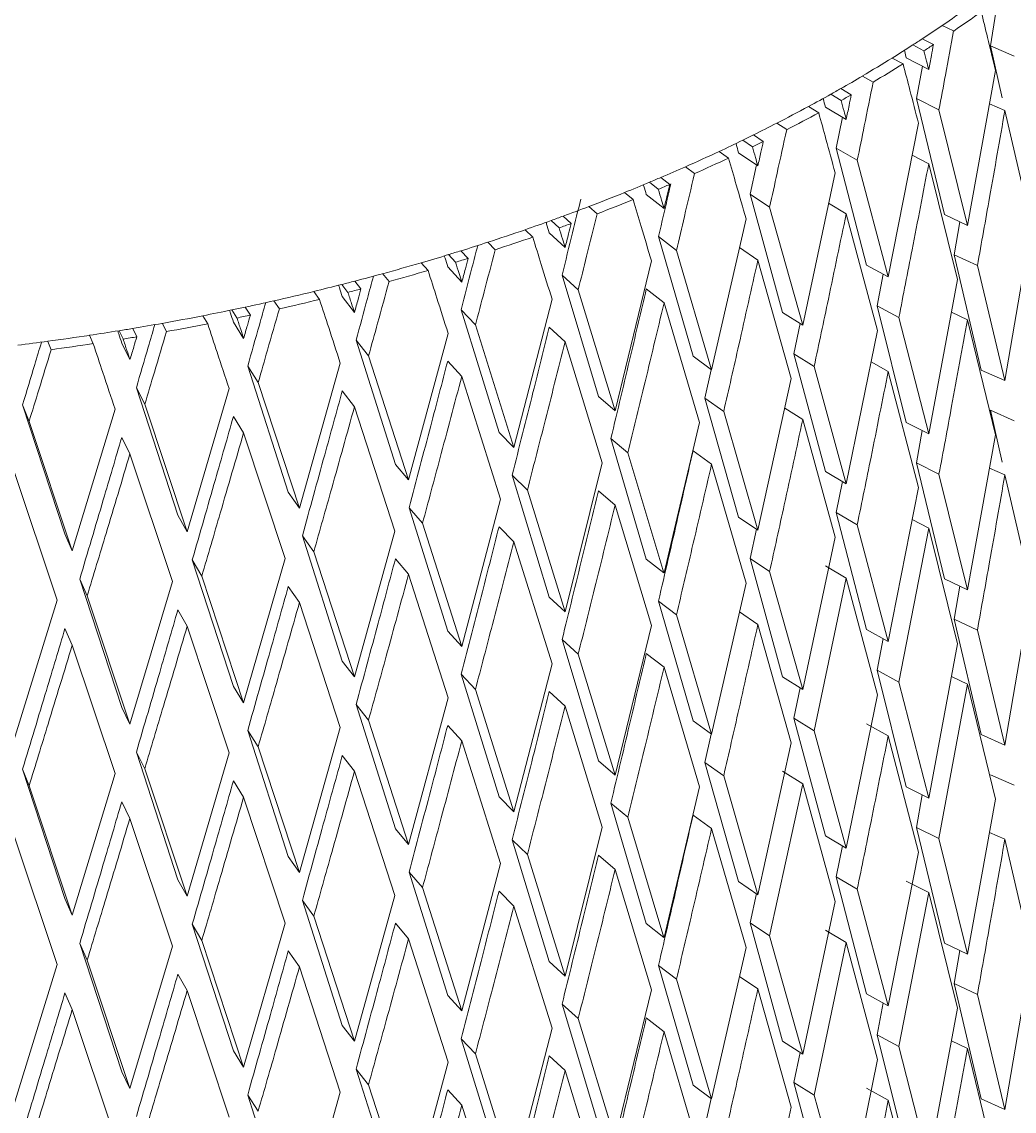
# Model space of a CAD drawing. Header units: centimetres. Extents: x -13594 to 4017, y -3206 to 1780.
# Drawn here: x 760.57 to 771.91, y -1991.67 to -1979.21 of the extents above; entities that cross this region are included whole.
import ezdxf

# ---------------------------------------------------------------- set-up
doc = ezdxf.new("R2010")
doc.units = ezdxf.units.CM

msp = doc.modelspace()

# ---------------------------------------------------------------- linework, layer by layer
at = {"color": 7, "linetype": 'Continuous', "lineweight": 0}
for p, q in [((771.641, -1979.486), (771.705, -1979.102)), ((771.091, -1979.253), (771.221, -1979.316)), ((770.754, -1979.476), (770.882, -1979.541)), ((770.99, -1979.471), (770.862, -1979.406)), ((771.641, -1979.486), (771.774, -1980.08)), ((771.914, -1979.605), (771.641, -1979.486)), ((770.643, -1979.692), (770.518, -1979.625)), ((770.659, -1979.536), (770.68, -1979.624)), ((770.68, -1979.624), (770.936, -1979.755)), ((770.795, -1980.088), (770.864, -1979.718)), ((770.179, -1979.831), (770.301, -1979.9)), ((771.381, -1981.538), (771.698, -1979.767)), ((770.051, -1980.045), (769.931, -1979.974)), ((769.816, -1980.04), (769.935, -1980.11)), ((770.795, -1980.088), (771.117, -1981.413)), ((771.053, -1980.217), (770.795, -1980.088)), ((769.678, -1980.251), (769.562, -1980.179)), ((769.754, -1980.185), (769.993, -1980.326)), ((771.053, -1980.217), (771.381, -1981.538)), ((771.63, -1980.147), (771.807, -1980.225)), ((772.11, -1981.535), (771.807, -1980.225)), ((769.198, -1980.37), (769.312, -1980.444)), ((769.878, -1980.654), (769.949, -1980.3)), ((770.473, -1982.128), (770.818, -1980.37)), ((769.045, -1980.578), (768.934, -1980.503)), ((768.81, -1980.564), (768.92, -1980.639)), ((768.647, -1980.769), (768.54, -1980.693)), ((768.762, -1980.707), (768.983, -1980.858)), ((769.878, -1980.654), (770.226, -1981.992)), ((770.119, -1980.794), (769.878, -1980.654)), ((770.746, -1980.736), (770.936, -1980.833)), ((768.154, -1980.868), (768.258, -1980.947)), ((768.894, -1981.181), (768.966, -1980.846)), ((770.119, -1980.794), (770.473, -1982.128)), ((771.267, -1982.156), (770.936, -1980.833)), ((767.975, -1981.07), (767.874, -1980.99)), ((769.496, -1982.68), (769.866, -1980.936)), ((767.743, -1981.045), (767.844, -1981.125)), ((767.555, -1981.244), (767.458, -1981.163)), ((767.707, -1981.187), (767.91, -1981.346)), ((768.894, -1981.181), (769.266, -1982.534)), ((769.117, -1981.33), (768.894, -1981.181)), ((767.051, -1981.323), (767.145, -1981.405)), ((769.117, -1981.33), (769.496, -1982.68)), ((769.792, -1981.286), (769.993, -1981.405)), ((766.62, -1981.482), (766.71, -1981.566)), ((766.848, -1981.516), (766.757, -1981.433)), ((768.454, -1983.19), (768.847, -1981.462)), ((770.351, -1982.741), (769.993, -1981.405)), ((771.117, -1981.413), (771.381, -1981.538)), ((771.227, -1981.874), (771.293, -1981.497)), ((766.408, -1981.673), (766.32, -1981.588)), ((766.597, -1981.623), (766.779, -1981.79)), ((771.807, -1983.313), (772.11, -1981.535)), ((765.895, -1981.731), (765.979, -1981.817)), ((767.847, -1981.667), (768.242, -1983.035)), ((768.052, -1981.825), (767.847, -1981.667)), ((765.445, -1981.872), (765.525, -1981.96)), ((765.669, -1981.915), (765.588, -1981.828)), ((768.052, -1981.825), (768.454, -1983.19)), ((768.772, -1981.792), (768.983, -1981.936)), ((771.227, -1981.874), (771.536, -1983.193)), ((771.493, -1981.998), (771.227, -1981.874)), ((765.211, -1982.054), (765.134, -1981.966)), ((767.351, -1983.657), (767.766, -1981.945)), ((769.365, -1983.288), (768.983, -1981.936)), ((770.226, -1981.992), (770.473, -1982.128)), ((771.493, -1981.998), (771.807, -1983.313)), ((764.692, -1982.09), (764.766, -1982.18)), ((765.436, -1982.012), (765.597, -1982.186)), ((766.744, -1982.108), (767.159, -1983.494)), ((766.929, -1982.274), (766.744, -1982.108)), ((770.345, -1982.459), (770.415, -1982.096)), ((764.226, -1982.214), (764.295, -1982.304)), ((764.444, -1982.265), (764.374, -1982.175)), ((770.936, -1983.921), (771.267, -1982.156)), ((763.97, -1982.385), (763.904, -1982.294)), ((764.231, -1982.353), (764.37, -1982.533)), ((766.929, -1982.274), (767.351, -1983.657)), ((767.707, -1982.265), (767.91, -1982.424)), ((762.969, -1982.504), (763.026, -1982.597)), ((763.18, -1982.565), (763.121, -1982.472)), ((763.448, -1982.4), (763.511, -1982.492)), ((765.589, -1982.504), (766.023, -1983.907)), ((765.753, -1982.677), (765.589, -1982.504)), ((766.194, -1984.077), (766.629, -1982.383)), ((768.314, -1983.792), (767.91, -1982.424)), ((770.345, -1982.459), (770.68, -1983.79)), ((770.595, -1982.593), (770.345, -1982.459)), ((762.692, -1982.664), (762.637, -1982.571)), ((769.266, -1982.534), (769.496, -1982.68)), ((770.595, -1982.593), (770.936, -1983.921)), ((771.197, -1982.529), (771.381, -1982.617)), ((771.698, -1983.933), (771.381, -1982.617)), ((761.678, -1982.742), (761.725, -1982.837)), ((761.882, -1982.811), (761.834, -1982.717)), ((762.17, -1982.658), (762.22, -1982.753)), ((762.986, -1982.644), (763.103, -1982.83)), ((765.753, -1982.677), (766.194, -1984.077)), ((766.597, -1982.701), (766.779, -1982.868)), ((769.394, -1983.005), (769.466, -1982.661)), ((769.993, -1984.492), (770.351, -1982.741)), ((760.863, -1982.864), (760.902, -1982.96)), ((761.383, -1982.891), (761.34, -1982.795)), ((764.389, -1982.851), (764.839, -1984.272)), ((764.531, -1983.03), (764.389, -1982.851)), ((764.989, -1984.449), (765.441, -1982.773)), ((767.204, -1984.253), (766.779, -1982.868)), ((761.709, -1982.883), (761.803, -1983.073)), ((763.741, -1984.771), (764.208, -1983.114)), ((764.531, -1983.03), (764.989, -1984.449)), ((765.436, -1983.09), (765.597, -1983.264)), ((768.242, -1983.035), (768.454, -1983.19)), ((769.394, -1983.005), (769.754, -1984.351)), ((769.626, -1983.15), (769.394, -1983.005)), ((770.278, -1983.099), (770.473, -1983.207)), ((763.149, -1983.148), (763.613, -1984.588)), ((763.269, -1983.333), (763.149, -1983.148)), ((768.378, -1983.512), (768.45, -1983.188)), ((769.626, -1983.15), (769.993, -1984.492)), ((770.818, -1984.536), (770.473, -1983.207)), ((771.536, -1983.193), (771.807, -1983.313)), ((763.269, -1983.333), (763.741, -1984.771)), ((766.041, -1984.667), (765.597, -1983.264)), ((768.983, -1985.024), (769.365, -1983.288)), ((761.876, -1983.395), (762.351, -1984.853)), ((761.973, -1983.584), (761.876, -1983.395)), ((762.457, -1985.041), (762.937, -1983.403)), ((764.231, -1983.431), (764.37, -1983.612)), ((767.159, -1983.494), (767.351, -1983.657)), ((760.576, -1983.588), (761.06, -1985.066)), ((760.649, -1983.781), (760.576, -1983.588)), ((761.973, -1983.584), (762.457, -1985.041)), ((764.83, -1985.033), (764.37, -1983.612)), ((768.378, -1983.512), (768.762, -1984.873)), ((768.592, -1983.666), (768.378, -1983.512)), ((761.143, -1985.258), (761.633, -1983.64)), ((762.986, -1983.722), (763.103, -1983.908)), ((768.592, -1983.666), (768.983, -1985.024)), ((769.29, -1983.628), (769.496, -1983.758)), ((771.641, -1983.652), (771.774, -1984.246)), ((771.914, -1983.771), (771.641, -1983.652)), ((760.649, -1983.781), (761.143, -1985.258)), ((767.91, -1985.512), (768.314, -1983.792)), ((769.866, -1985.102), (769.496, -1983.758)), ((770.68, -1983.79), (770.936, -1983.921)), ((761.709, -1983.962), (761.803, -1984.151)), ((763.577, -1985.348), (763.103, -1983.908)), ((766.023, -1983.907), (766.194, -1984.077)), ((767.302, -1983.976), (767.707, -1985.353)), ((767.497, -1984.138), (767.302, -1983.976)), ((770.795, -1984.254), (770.863, -1983.884)), ((771.381, -1985.704), (771.698, -1983.933)), ((768.242, -1984.114), (768.454, -1984.269)), ((762.288, -1985.611), (761.803, -1984.151)), ((767.497, -1984.138), (767.909, -1985.512)), ((760.971, -1985.821), (760.477, -1984.341)), ((764.839, -1984.272), (764.989, -1984.449)), ((766.779, -1985.956), (767.204, -1984.253)), ((768.847, -1985.628), (768.454, -1984.269)), ((769.754, -1984.351), (769.993, -1984.492)), ((770.795, -1984.254), (771.117, -1985.579)), ((771.053, -1984.383), (770.795, -1984.254)), ((771.63, -1984.313), (771.807, -1984.391)), ((766.173, -1984.395), (766.597, -1985.789)), ((766.347, -1984.565), (766.173, -1984.395)), ((769.878, -1984.82), (769.949, -1984.466)), ((771.053, -1984.383), (771.381, -1985.704)), ((772.11, -1985.701), (771.807, -1984.391)), ((763.613, -1984.588), (763.741, -1984.771)), ((766.347, -1984.565), (766.779, -1985.956)), ((767.159, -1984.572), (767.351, -1984.735)), ((770.473, -1986.294), (770.818, -1984.536)), ((765.597, -1986.352), (766.041, -1984.667)), ((767.766, -1986.111), (767.351, -1984.735)), ((762.351, -1984.853), (762.457, -1985.041)), ((764.994, -1984.766), (765.436, -1986.178)), ((765.148, -1984.943), (764.994, -1984.766)), ((769.878, -1984.82), (770.226, -1986.158)), ((770.119, -1984.96), (769.878, -1984.82)), ((765.148, -1984.943), (765.597, -1986.352)), ((766.023, -1984.985), (766.194, -1985.155)), ((768.762, -1984.873), (768.983, -1985.024)), ((770.119, -1984.96), (770.473, -1986.294)), ((770.746, -1984.902), (770.936, -1984.999)), ((761.06, -1985.066), (761.143, -1985.258)), ((763.774, -1985.089), (764.231, -1986.519)), ((763.905, -1985.271), (763.774, -1985.089)), ((764.37, -1986.699), (764.83, -1985.033)), ((768.894, -1985.347), (768.966, -1985.012)), ((769.496, -1986.846), (769.866, -1985.102)), ((770.936, -1984.999), (770.595, -1986.759)), ((771.267, -1986.322), (770.936, -1984.999)), ((766.629, -1986.549), (766.194, -1985.155)), ((762.516, -1985.361), (762.986, -1986.81)), ((762.625, -1985.548), (762.516, -1985.361)), ((763.103, -1986.996), (763.577, -1985.348)), ((763.905, -1985.271), (764.37, -1986.699)), ((764.839, -1985.35), (764.989, -1985.527)), ((767.707, -1985.353), (767.909, -1985.512)), ((768.894, -1985.347), (769.266, -1986.7)), ((769.117, -1985.496), (768.894, -1985.347)), ((769.754, -1985.429), (769.993, -1985.57)), ((761.229, -1985.581), (761.709, -1987.049)), ((761.314, -1985.772), (761.229, -1985.581)), ((761.803, -1987.239), (762.288, -1985.611)), ((762.625, -1985.548), (763.103, -1986.996)), ((765.441, -1986.939), (764.989, -1985.527)), ((769.117, -1985.496), (769.496, -1986.846)), ((769.993, -1985.57), (769.626, -1987.316)), ((770.351, -1986.907), (769.993, -1985.57)), ((771.117, -1985.579), (771.381, -1985.704)), ((763.613, -1985.666), (763.741, -1985.849)), ((768.454, -1987.356), (768.847, -1985.628)), ((771.227, -1986.04), (771.293, -1985.663)), ((771.807, -1987.479), (772.11, -1985.701)), ((760.477, -1987.429), (760.971, -1985.821)), ((761.314, -1985.772), (761.803, -1987.239)), ((764.208, -1987.28), (763.741, -1985.849)), ((766.597, -1985.789), (766.779, -1985.956)), ((767.847, -1985.833), (768.242, -1987.201)), ((768.052, -1985.991), (767.847, -1985.833)), ((762.351, -1985.932), (762.457, -1986.119)), ((768.052, -1985.991), (768.454, -1987.356)), ((768.772, -1985.958), (768.983, -1986.102)), ((767.351, -1987.823), (767.766, -1986.111)), ((769.365, -1987.454), (768.983, -1986.102)), ((771.227, -1986.04), (771.536, -1987.359)), ((771.493, -1986.164), (771.227, -1986.04)), ((761.06, -1986.145), (761.143, -1986.336)), ((762.937, -1987.569), (762.457, -1986.119)), ((765.436, -1986.178), (765.597, -1986.352)), ((770.226, -1986.158), (770.473, -1986.294)), ((771.493, -1986.164), (771.807, -1987.479)), ((761.633, -1987.806), (761.143, -1986.336)), ((766.744, -1986.274), (767.159, -1987.66)), ((766.929, -1986.44), (766.744, -1986.274)), ((770.345, -1986.625), (770.415, -1986.262)), ((770.936, -1988.087), (771.267, -1986.322)), ((766.929, -1986.44), (767.351, -1987.823)), ((767.707, -1986.431), (767.91, -1986.59)), ((764.231, -1986.519), (764.37, -1986.699)), ((766.194, -1988.243), (766.629, -1986.549)), ((768.314, -1987.958), (767.91, -1986.59)), ((765.589, -1986.67), (766.023, -1988.072)), ((765.753, -1986.843), (765.589, -1986.67)), ((769.266, -1986.7), (769.496, -1986.846)), ((770.345, -1986.625), (770.68, -1987.956)), ((770.595, -1986.759), (770.345, -1986.625)), ((771.197, -1986.695), (771.381, -1986.783)), ((762.986, -1986.81), (763.103, -1986.996)), ((765.753, -1986.843), (766.194, -1988.243)), ((769.394, -1987.171), (769.466, -1986.827)), ((770.595, -1986.759), (770.936, -1988.087)), ((771.381, -1986.783), (771.053, -1988.549)), ((771.698, -1988.099), (771.381, -1986.783)), ((764.989, -1988.615), (765.441, -1986.939)), ((766.597, -1986.867), (766.779, -1987.034)), ((769.993, -1988.658), (770.351, -1986.907)), ((761.709, -1987.049), (761.803, -1987.239)), ((764.389, -1987.017), (764.839, -1988.438)), ((764.531, -1987.196), (764.389, -1987.017)), ((767.204, -1988.419), (766.779, -1987.034)), ((764.531, -1987.196), (764.989, -1988.615)), ((768.242, -1987.201), (768.454, -1987.356)), ((769.394, -1987.171), (769.754, -1988.517)), ((769.626, -1987.316), (769.394, -1987.171)), ((770.226, -1987.237), (770.473, -1987.373)), ((763.149, -1987.314), (763.613, -1988.754)), ((763.269, -1987.499), (763.149, -1987.314)), ((763.741, -1988.937), (764.208, -1987.28)), ((765.436, -1987.256), (765.597, -1987.43)), ((768.378, -1987.678), (768.45, -1987.354)), ((769.626, -1987.316), (769.993, -1988.658)), ((771.536, -1987.359), (771.807, -1987.479)), ((766.041, -1988.833), (765.597, -1987.43)), ((768.983, -1989.19), (769.365, -1987.454)), ((770.818, -1988.702), (770.473, -1987.373)), ((761.876, -1987.561), (762.351, -1989.019)), ((761.973, -1987.75), (761.876, -1987.561)), ((762.457, -1989.207), (762.937, -1987.569)), ((763.269, -1987.499), (763.741, -1988.937)), ((764.231, -1987.597), (764.37, -1987.778)), ((767.159, -1987.66), (767.351, -1987.823)), ((768.378, -1987.678), (768.762, -1989.039)), ((768.592, -1987.832), (768.378, -1987.678)), ((760.576, -1987.754), (761.06, -1989.232)), ((760.649, -1987.947), (760.576, -1987.754)), ((761.143, -1989.424), (761.633, -1987.806)), ((761.973, -1987.75), (762.457, -1989.207)), ((764.83, -1989.199), (764.37, -1987.778)), ((768.592, -1987.832), (768.983, -1989.19)), ((769.266, -1987.778), (769.496, -1987.924)), ((771.914, -1987.937), (771.641, -1987.818)), ((760.649, -1987.947), (761.143, -1989.424)), ((762.986, -1987.888), (763.103, -1988.074)), ((767.91, -1989.678), (768.314, -1987.958)), ((769.496, -1987.924), (769.117, -1989.662)), ((769.866, -1989.268), (769.496, -1987.924)), ((770.68, -1987.956), (770.936, -1988.087)), ((763.577, -1989.514), (763.103, -1988.074)), ((766.023, -1988.073), (766.194, -1988.243)), ((770.795, -1988.42), (770.863, -1988.05)), ((771.381, -1989.87), (771.698, -1988.099)), ((761.709, -1988.128), (761.803, -1988.317)), ((767.302, -1988.142), (767.707, -1989.519)), ((767.497, -1988.304), (767.302, -1988.142)), ((762.288, -1989.777), (761.803, -1988.317)), ((767.497, -1988.304), (767.909, -1989.678)), ((768.242, -1988.28), (768.454, -1988.435)), ((764.839, -1988.438), (764.989, -1988.615)), ((766.779, -1990.122), (767.204, -1988.419)), ((768.847, -1989.794), (768.454, -1988.435)), ((770.795, -1988.42), (771.117, -1989.745)), ((771.053, -1988.549), (770.795, -1988.42)), ((771.63, -1988.479), (771.807, -1988.557)), ((760.971, -1989.987), (760.477, -1988.507)), ((766.173, -1988.561), (766.597, -1989.955)), ((766.347, -1988.731), (766.173, -1988.561)), ((769.754, -1988.517), (769.993, -1988.658)), ((771.053, -1988.549), (771.381, -1989.87)), ((772.11, -1989.867), (771.807, -1988.557)), ((766.347, -1988.731), (766.779, -1990.122)), ((769.878, -1988.986), (769.949, -1988.632)), ((770.473, -1990.46), (770.818, -1988.702)), ((763.613, -1988.754), (763.741, -1988.937)), ((765.597, -1990.518), (766.041, -1988.833)), ((767.159, -1988.738), (767.351, -1988.901)), ((764.994, -1988.932), (765.436, -1990.344)), ((765.148, -1989.109), (764.994, -1988.932)), ((767.766, -1990.277), (767.351, -1988.901)), ((762.351, -1989.019), (762.457, -1989.207)), ((768.762, -1989.039), (768.983, -1989.19)), ((769.878, -1988.986), (770.226, -1990.324)), ((770.119, -1989.126), (769.878, -1988.986)), ((770.68, -1989.034), (770.936, -1989.165)), ((764.37, -1990.865), (764.83, -1989.199)), ((765.148, -1989.109), (765.597, -1990.518)), ((766.023, -1989.151), (766.194, -1989.321)), ((768.894, -1989.513), (768.966, -1989.178)), ((770.119, -1989.126), (770.473, -1990.46)), ((770.936, -1989.165), (770.595, -1990.925)), ((771.267, -1990.488), (770.936, -1989.165)), ((761.06, -1989.232), (761.143, -1989.424)), ((763.774, -1989.255), (764.231, -1990.685)), ((763.905, -1989.437), (763.774, -1989.255)), ((766.629, -1990.715), (766.194, -1989.321)), ((769.496, -1991.012), (769.866, -1989.268)), ((763.905, -1989.437), (764.37, -1990.865)), ((762.516, -1989.527), (762.986, -1990.976)), ((762.625, -1989.714), (762.516, -1989.527)), ((763.103, -1991.161), (763.577, -1989.514)), ((764.839, -1989.516), (764.989, -1989.693)), ((767.707, -1989.519), (767.909, -1989.678)), ((768.894, -1989.513), (769.266, -1990.866)), ((769.117, -1989.662), (768.894, -1989.513)), ((769.754, -1989.595), (769.993, -1989.736)), ((762.625, -1989.714), (763.103, -1991.162)), ((765.441, -1991.105), (764.989, -1989.693)), ((769.117, -1989.662), (769.496, -1991.012)), ((761.229, -1989.747), (761.709, -1991.215)), ((761.314, -1989.938), (761.229, -1989.747)), ((761.803, -1991.405), (762.288, -1989.777)), ((763.613, -1989.832), (763.741, -1990.015)), ((768.454, -1991.522), (768.847, -1989.794)), ((769.993, -1989.736), (769.626, -1991.482)), ((770.351, -1991.073), (769.993, -1989.736)), ((771.117, -1989.745), (771.381, -1989.87)), ((771.227, -1990.206), (771.293, -1989.829)), ((761.314, -1989.938), (761.803, -1991.405)), ((766.597, -1989.955), (766.779, -1990.122)), ((771.807, -1991.645), (772.11, -1989.867)), ((760.477, -1991.595), (760.971, -1989.987)), ((762.351, -1990.098), (762.457, -1990.285)), ((764.208, -1991.446), (763.741, -1990.015)), ((767.847, -1989.999), (768.242, -1991.367)), ((768.052, -1990.157), (767.847, -1989.999)), ((768.052, -1990.157), (768.454, -1991.522)), ((768.772, -1990.124), (768.983, -1990.268)), ((771.227, -1990.206), (771.536, -1991.525)), ((771.493, -1990.33), (771.227, -1990.206)), ((761.06, -1990.311), (761.143, -1990.502)), ((762.937, -1991.735), (762.457, -1990.285)), ((765.436, -1990.344), (765.597, -1990.518)), ((767.351, -1991.989), (767.766, -1990.277)), ((769.365, -1991.62), (768.983, -1990.268)), ((770.226, -1990.324), (770.473, -1990.46)), ((771.493, -1990.33), (771.807, -1991.645)), ((766.744, -1990.44), (767.159, -1991.826)), ((766.929, -1990.606), (766.744, -1990.44)), ((770.345, -1990.791), (770.415, -1990.428)), ((761.633, -1991.972), (761.143, -1990.502)), ((767.707, -1990.597), (767.91, -1990.756)), ((770.936, -1992.253), (771.267, -1990.488)), ((764.231, -1990.685), (764.37, -1990.865)), ((766.194, -1992.409), (766.629, -1990.715)), ((766.929, -1990.606), (767.351, -1991.989)), ((765.589, -1990.836), (766.023, -1992.238)), ((765.753, -1991.009), (765.589, -1990.836)), ((768.314, -1992.124), (767.91, -1990.756)), ((770.345, -1990.791), (770.68, -1992.122)), ((770.595, -1990.925), (770.345, -1990.791)), ((769.266, -1990.866), (769.496, -1991.012)), ((770.595, -1990.925), (770.936, -1992.253)), ((771.197, -1990.861), (771.381, -1990.949)), ((771.698, -1992.265), (771.381, -1990.949)), ((762.986, -1990.976), (763.103, -1991.162)), ((765.753, -1991.009), (766.194, -1992.409)), ((766.597, -1991.033), (766.779, -1991.2)), ((769.394, -1991.337), (769.466, -1990.993)), ((769.993, -1992.824), (770.351, -1991.073)), ((761.709, -1991.215), (761.803, -1991.405)), ((764.389, -1991.183), (764.839, -1992.604)), ((764.531, -1991.362), (764.389, -1991.183)), ((764.989, -1992.781), (765.441, -1991.105)), ((767.204, -1992.585), (766.779, -1991.2)), ((769.394, -1991.337), (769.754, -1992.683)), ((769.626, -1991.482), (769.394, -1991.337)), ((763.741, -1993.103), (764.208, -1991.446)), ((764.531, -1991.362), (764.989, -1992.781)), ((765.436, -1991.422), (765.597, -1991.596)), ((768.242, -1991.367), (768.454, -1991.522)), ((770.226, -1991.403), (770.473, -1991.539)), ((763.149, -1991.48), (763.613, -1992.92)), ((763.269, -1991.665), (763.149, -1991.48)), ((768.378, -1991.844), (768.45, -1991.52)), ((769.626, -1991.482), (769.993, -1992.824)), ((770.818, -1992.868), (770.473, -1991.539)), ((771.536, -1991.525), (771.807, -1991.645)), ((766.041, -1992.999), (765.597, -1991.596)), ((768.983, -1993.356), (769.365, -1991.62))]:
    msp.add_line(p, q, dxfattribs=at)
for centre, radius, start, end in [((762.34, -1966.396), 15.552, 304.2403, 305.6481), ((762.393, -1966.345), 15.691, 304.2403, 305.6481), ((762.023, -1965.931), 16.115, 303.2624, 304.2428), ((761.643, -1965.346), 16.813, 301.8635, 302.8166), ((761.832, -1965.641), 16.462, 302.8184, 303.2643), ((761.88, -1965.584), 16.609, 302.8184, 303.2643), ((761.335, -1964.85), 17.396, 300.555, 301.8615), ((761.378, -1964.786), 17.551, 300.555, 301.8615), ((761.034, -1964.341), 17.988, 299.6461, 300.5572), ((760.854, -1964.025), 18.351, 299.233, 299.6478), ((760.676, -1963.706), 18.717, 298.3442, 299.2315), ((760.893, -1963.953), 18.515, 299.233, 299.6478), ((760.389, -1963.174), 19.321, 297.1242, 298.3424), ((760.424, -1963.094), 19.494, 297.1242, 298.3424), ((760.111, -1962.632), 19.93, 296.2752, 297.1261), ((759.946, -1962.299), 20.302, 295.8889, 296.2766), ((759.784, -1961.965), 20.674, 295.0572, 295.8876), ((759.977, -1962.212), 20.483, 295.8889, 296.2766), ((759.525, -1961.41), 21.286, 293.9137, 295.0557), ((759.277, -1960.851), 21.898, 293.1162, 293.9153), ((759.552, -1961.314), 21.476, 293.9137, 295.0557), ((759.13, -1960.509), 22.269, 292.7528, 293.1174), ((758.988, -1960.168), 22.639, 291.9701, 292.7517), ((759.154, -1960.406), 22.468, 292.7528, 293.1174), ((758.762, -1959.607), 23.244, 290.8919, 291.9688), ((758.782, -1959.495), 23.452, 290.8919, 291.9688), ((758.547, -1959.046), 23.844, 290.1383, 290.8933), ((758.301, -1958.369), 24.565, 289.0533, 289.7935), ((758.422, -1958.706), 24.206, 289.7945, 290.1393), ((758.111, -1957.818), 25.148, 288.0304, 289.0523), ((758.439, -1958.587), 24.423, 289.7945, 290.1393), ((757.934, -1957.273), 25.721, 287.3137, 288.0315), ((758.126, -1957.69), 25.372, 288.0304, 289.0523), ((757.733, -1956.622), 26.402, 286.2801, 286.9855), ((757.831, -1956.945), 26.064, 286.9863, 287.3146), ((757.58, -1956.099), 26.947, 285.3033, 286.2792), ((757.843, -1956.81), 26.297, 286.9863, 287.3146), ((757.44, -1955.587), 27.478, 284.6174, 285.3043), ((757.59, -1955.956), 27.188, 285.3033, 286.2792), ((757.284, -1954.983), 28.101, 283.6263, 284.303), ((757.36, -1955.282), 27.793, 284.3037, 284.6181), ((757.168, -1954.505), 28.594, 282.6875, 283.6256), ((757.368, -1955.132), 28.041, 284.3037, 284.6181), ((756.951, -1953.506), 29.616, 281.0701, 281.7235), ((757.006, -1953.77), 29.346, 281.724, 282.0273), ((757.064, -1954.043), 29.068, 282.0267, 282.6883), ((757.174, -1954.348), 28.849, 282.6875, 283.6256), ((756.87, -1953.088), 30.042, 280.1618, 281.0695), ((757.01, -1953.607), 29.608, 281.724, 282.0273), ((756.723, -1952.24), 30.902, 278.5914, 279.2266), ((756.759, -1952.461), 30.679, 279.227, 279.5214), ((756.798, -1952.691), 30.445, 279.521, 280.1625), ((756.873, -1952.918), 30.31, 280.1618, 281.0695), ((756.629, -1951.578), 31.571, 277.0812, 277.7074), ((756.672, -1951.897), 31.249, 277.7069, 278.591), ((756.762, -1952.285), 30.953, 279.227, 279.5214), ((756.673, -1951.716), 31.528, 277.7069, 278.591)]:
    msp.add_arc(centre, radius, start, end, dxfattribs=at)
for points, knots in [([(439.352, -2215.508), (442.193, -2214.683), (448.094, -2212.969), (457.133, -2209.887), (466.439, -2206.38), (475.79, -2202.486), (485.172, -2198.221), (494.577, -2193.586), (503.994, -2188.587), (513.413, -2183.23), (522.824, -2177.521), (532.217, -2171.466), (541.582, -2165.073), (550.909, -2158.347), (560.189, -2151.297), (569.412, -2143.93), (578.569, -2136.255), (587.648, -2128.278), (596.643, -2120.01), (605.542, -2111.459), (614.336, -2102.633), (623.017, -2093.544), (631.575, -2084.199), (640.002, -2074.61), (648.288, -2064.786), (656.425, -2054.738), (664.405, -2044.476), (672.218, -2034.012), (679.857, -2023.356), (687.314, -2012.52), (694.581, -2001.516), (701.65, -1990.354), (708.514, -1979.047), (715.165, -1967.607), (721.598, -1956.045), (727.803, -1944.375), (733.776, -1932.608), (739.51, -1920.756), (744.999, -1908.833), (750.236, -1896.851), (755.217, -1884.822), (759.935, -1872.76), (764.387, -1860.676), (768.566, -1848.584), (772.47, -1836.496), (776.092, -1824.425), (779.43, -1812.384), (782.48, -1800.385), (785.238, -1788.441), (787.702, -1776.565), (789.867, -1764.769), (791.733, -1753.065), (793.297, -1741.466), (794.556, -1729.984), (795.51, -1718.631), (796.156, -1707.42), (796.495, -1696.361), (796.524, -1685.467), (796.245, -1674.749), (795.655, -1664.219), (794.758, -1653.887), (793.55, -1643.768), (792.042, -1633.864), (790.2, -1624.215), (788.706, -1617.284), (787.734, -1613.651), (787.579, -1613.07)], [0, 0, 0, 0, 0.014701, 0.030542, 0.046388, 0.062238, 0.078091, 0.093946, 0.109801, 0.125657, 0.141512, 0.157366, 0.173219, 0.189071, 0.204921, 0.22077, 0.236616, 0.252461, 0.268304, 0.284146, 0.299986, 0.315824, 0.331661, 0.347496, 0.36333, 0.379163, 0.394996, 0.410827, 0.426657, 0.442487, 0.458316, 0.474145, 0.489974, 0.505802, 0.521631, 0.537459, 0.553288, 0.569118, 0.584948, 0.600778, 0.616609, 0.632441, 0.648275, 0.664109, 0.679945, 0.695782, 0.71162, 0.72746, 0.743302, 0.759146, 0.774992, 0.79084, 0.806689, 0.822541, 0.838395, 0.85425, 0.870107, 0.885966, 0.901826, 0.917687, 0.933548, 0.949409, 0.965268, 0.981126, 0.99698, 1, 1, 1, 1]), ([(771.698, -1979.767), (771.668, -1979.641), (771.615, -1979.418), (771.561, -1979.194), (771.537, -1979.096)], [0, 0, 0, 0, 0.56, 1, 1, 1, 1]), ([(771.221, -1979.316), (771.19, -1979.485), (771.134, -1979.785), (771.078, -1980.085), (771.053, -1980.217)], [0, 0, 0, 0, 0.56, 1, 1, 1, 1]), ([(770.936, -1979.755), (770.946, -1979.702), (770.964, -1979.607), (770.982, -1979.513), (770.99, -1979.471)], [0, 0, 0, 0, 0.56, 1, 1, 1, 1]), ([(770.882, -1979.541), (770.892, -1979.581), (770.91, -1979.653), (770.928, -1979.724), (770.936, -1979.755)], [0, 0, 0, 0, 0.56, 1, 1, 1, 1]), ([(770.818, -1980.37), (770.786, -1980.244), (770.728, -1980.018), (770.669, -1979.792), (770.643, -1979.692)], [0, 0, 0, 0, 0.56, 1, 1, 1, 1]), ([(770.301, -1979.9), (770.267, -1980.067), (770.207, -1980.365), (770.146, -1980.663), (770.119, -1980.794)], [0, 0, 0, 0, 0.56, 1, 1, 1, 1]), ([(769.728, -1980.088), (769.729, -1980.088), (769.737, -1980.121), (769.746, -1980.153), (769.754, -1980.185)], [0, 0, 0, 0, 0.0243453, 1, 1, 1, 1]), ([(769.935, -1980.11), (769.946, -1980.151), (769.965, -1980.223), (769.985, -1980.295), (769.993, -1980.326)], [0, 0, 0, 0, 0.56, 1, 1, 1, 1]), ([(769.993, -1980.326), (770.004, -1980.274), (770.023, -1980.18), (770.043, -1980.086), (770.051, -1980.045)], [0, 0, 0, 0, 0.56, 1, 1, 1, 1]), ([(769.866, -1980.936), (769.831, -1980.809), (769.769, -1980.58), (769.706, -1980.352), (769.678, -1980.251)], [0, 0, 0, 0, 0.56, 1, 1, 1, 1]), ([(771.807, -1980.225), (771.749, -1980.556), (771.645, -1981.148), (771.539, -1981.739), (771.493, -1981.998)], [0, 0, 0, 0, 0.5599999, 1, 1, 1, 1]), ([(769.312, -1980.444), (769.275, -1980.61), (769.211, -1980.905), (769.146, -1981.2), (769.117, -1981.33)], [0, 0, 0, 0, 0.56, 1, 1, 1, 1]), ([(768.732, -1980.601), (768.733, -1980.604), (768.743, -1980.64), (768.753, -1980.675), (768.762, -1980.707)], [0, 0, 0, 0, 0.0918216, 1, 1, 1, 1]), ([(768.983, -1980.858), (768.994, -1980.805), (769.015, -1980.712), (769.036, -1980.619), (769.045, -1980.578)], [0, 0, 0, 0, 0.56, 1, 1, 1, 1]), ([(768.92, -1980.639), (768.932, -1980.68), (768.953, -1980.753), (768.973, -1980.826), (768.983, -1980.858)], [0, 0, 0, 0, 0.56, 1, 1, 1, 1]), ([(768.847, -1981.462), (768.81, -1981.333), (768.744, -1981.102), (768.677, -1980.871), (768.647, -1980.769)], [0, 0, 0, 0, 0.5599999, 1, 1, 1, 1]), ([(770.936, -1980.833), (770.873, -1981.162), (770.76, -1981.749), (770.645, -1982.335), (770.595, -1982.593)], [0, 0, 0, 0, 0.56, 1, 1, 1, 1]), ([(768.258, -1980.947), (768.219, -1981.111), (768.151, -1981.403), (768.082, -1981.696), (768.052, -1981.825)], [0, 0, 0, 0, 0.56, 1, 1, 1, 1]), ([(767.674, -1981.074), (767.676, -1981.079), (767.687, -1981.117), (767.698, -1981.155), (767.707, -1981.187)], [0, 0, 0, 0, 0.140336, 1, 1, 1, 1]), ([(767.844, -1981.125), (767.856, -1981.167), (767.878, -1981.24), (767.9, -1981.314), (767.91, -1981.346)], [0, 0, 0, 0, 0.56, 1, 1, 1, 1]), ([(767.847, -1981.667), (767.885, -1981.503), (767.932, -1981.303), (767.978, -1981.102), (767.986, -1981.065)], [0, 0, 0, 0, 0.815498, 1, 1, 1, 1]), ([(767.91, -1981.346), (767.922, -1981.295), (767.944, -1981.202), (767.966, -1981.11), (767.975, -1981.07)], [0, 0, 0, 0, 0.56, 1, 1, 1, 1]), ([(766.744, -1982.108), (766.784, -1981.946), (766.855, -1981.657), (766.926, -1981.368), (766.957, -1981.24)], [0, 0, 0, 0, 0.56, 1, 1, 1, 1]), ([(767.766, -1981.945), (767.727, -1981.815), (767.657, -1981.581), (767.587, -1981.347), (767.555, -1981.244)], [0, 0, 0, 0, 0.56, 1, 1, 1, 1]), ([(766.561, -1981.503), (766.563, -1981.51), (766.575, -1981.55), (766.587, -1981.59), (766.597, -1981.623)], [0, 0, 0, 0, 0.176329, 1, 1, 1, 1]), ([(767.145, -1981.405), (767.105, -1981.567), (767.033, -1981.857), (766.96, -1982.147), (766.929, -1982.274)], [0, 0, 0, 0, 0.56, 1, 1, 1, 1]), ([(769.993, -1981.405), (769.925, -1981.731), (769.804, -1982.313), (769.681, -1982.894), (769.626, -1983.15)], [0, 0, 0, 0, 0.56, 1, 1, 1, 1]), ([(766.71, -1981.566), (766.723, -1981.608), (766.746, -1981.683), (766.769, -1981.757), (766.779, -1981.79)], [0, 0, 0, 0, 0.56, 1, 1, 1, 1]), ([(766.779, -1981.79), (766.792, -1981.739), (766.815, -1981.647), (766.838, -1981.556), (766.848, -1981.516)], [0, 0, 0, 0, 0.56, 1, 1, 1, 1]), ([(766.629, -1982.383), (766.588, -1982.251), (766.515, -1982.014), (766.441, -1981.777), (766.408, -1981.673)], [0, 0, 0, 0, 0.56, 1, 1, 1, 1]), ([(765.589, -1982.504), (765.631, -1982.343), (765.694, -1982.098), (765.758, -1981.853), (765.78, -1981.767)], [0, 0, 0, 0, 0.65331, 1, 1, 1, 1]), ([(765.979, -1981.817), (765.937, -1981.977), (765.862, -1982.264), (765.786, -1982.551), (765.753, -1982.677)], [0, 0, 0, 0, 0.56, 1, 1, 1, 1]), ([(765.397, -1981.887), (765.4, -1981.895), (765.413, -1981.937), (765.426, -1981.979), (765.436, -1982.012)], [0, 0, 0, 0, 0.20355, 1, 1, 1, 1]), ([(765.525, -1981.96), (765.539, -1982.002), (765.563, -1982.078), (765.587, -1982.153), (765.597, -1982.186)], [0, 0, 0, 0, 0.56, 1, 1, 1, 1]), ([(765.597, -1982.186), (765.611, -1982.136), (765.635, -1982.045), (765.659, -1981.955), (765.669, -1981.915)], [0, 0, 0, 0, 0.56, 1, 1, 1, 1]), ([(768.983, -1981.936), (768.91, -1982.259), (768.781, -1982.837), (768.65, -1983.412), (768.592, -1983.666)], [0, 0, 0, 0, 0.56, 1, 1, 1, 1]), ([(764.389, -1982.851), (764.432, -1982.693), (764.498, -1982.449), (764.564, -1982.204), (764.587, -1982.118)], [0, 0, 0, 0, 0.6495, 1, 1, 1, 1]), ([(765.441, -1982.773), (765.398, -1982.639), (765.322, -1982.399), (765.245, -1982.159), (765.211, -1982.054)], [0, 0, 0, 0, 0.56, 1, 1, 1, 1]), ([(764.189, -1982.223), (764.192, -1982.233), (764.206, -1982.276), (764.22, -1982.32), (764.231, -1982.353)], [0, 0, 0, 0, 0.224315, 1, 1, 1, 1]), ([(764.766, -1982.18), (764.722, -1982.338), (764.644, -1982.622), (764.566, -1982.906), (764.531, -1983.03)], [0, 0, 0, 0, 0.56, 1, 1, 1, 1]), ([(764.295, -1982.304), (764.309, -1982.347), (764.334, -1982.423), (764.359, -1982.5), (764.37, -1982.533)], [0, 0, 0, 0, 0.56, 1, 1, 1, 1]), ([(764.37, -1982.533), (764.384, -1982.483), (764.409, -1982.394), (764.434, -1982.305), (764.444, -1982.265)], [0, 0, 0, 0, 0.56, 1, 1, 1, 1]), ([(767.302, -1983.976), (767.378, -1983.657), (767.514, -1983.088), (767.648, -1982.517), (767.707, -1982.265)], [0, 0, 0, 0, 0.56, 1, 1, 1, 1]), ([(763.149, -1983.148), (763.194, -1982.992), (763.262, -1982.749), (763.331, -1982.507), (763.355, -1982.421)], [0, 0, 0, 0, 0.6464715, 1, 1, 1, 1]), ([(763.511, -1982.492), (763.466, -1982.649), (763.385, -1982.93), (763.305, -1983.21), (763.269, -1983.333)], [0, 0, 0, 0, 0.56, 1, 1, 1, 1]), ([(764.208, -1983.114), (764.164, -1982.978), (764.085, -1982.735), (764.005, -1982.492), (763.97, -1982.385)], [0, 0, 0, 0, 0.56, 1, 1, 1, 1]), ([(767.91, -1982.424), (767.833, -1982.745), (767.696, -1983.317), (767.558, -1983.887), (767.497, -1984.138)], [0, 0, 0, 0, 0.56, 1, 1, 1, 1]), ([(762.943, -1982.509), (762.946, -1982.52), (762.961, -1982.565), (762.975, -1982.61), (762.986, -1982.644)], [0, 0, 0, 0, 0.240119, 1, 1, 1, 1]), ([(763.026, -1982.597), (763.041, -1982.64), (763.066, -1982.718), (763.092, -1982.795), (763.103, -1982.83)], [0, 0, 0, 0, 0.56, 1, 1, 1, 1]), ([(763.103, -1982.83), (763.117, -1982.78), (763.143, -1982.692), (763.169, -1982.603), (763.18, -1982.565)], [0, 0, 0, 0, 0.56, 1, 1, 1, 1]), ([(771.381, -1982.617), (771.32, -1982.947), (771.212, -1983.536), (771.102, -1984.125), (771.053, -1984.383)], [0, 0, 0, 0, 0.56, 1, 1, 1, 1]), ([(761.664, -1982.745), (761.668, -1982.756), (761.683, -1982.803), (761.698, -1982.849), (761.709, -1982.883)], [0, 0, 0, 0, 0.251951, 1, 1, 1, 1]), ([(761.876, -1983.395), (761.921, -1983.24), (761.992, -1982.999), (762.062, -1982.758), (762.087, -1982.673)], [0, 0, 0, 0, 0.644111, 1, 1, 1, 1]), ([(762.22, -1982.753), (762.174, -1982.908), (762.092, -1983.185), (762.009, -1983.462), (761.973, -1983.584)], [0, 0, 0, 0, 0.56, 1, 1, 1, 1]), ([(762.937, -1983.403), (762.891, -1983.265), (762.81, -1983.019), (762.728, -1982.773), (762.692, -1982.664)], [0, 0, 0, 0, 0.56, 1, 1, 1, 1]), ([(766.173, -1984.395), (766.252, -1984.079), (766.395, -1983.515), (766.535, -1982.95), (766.597, -1982.701)], [0, 0, 0, 0, 0.56, 1, 1, 1, 1]), ([(760.576, -1983.588), (760.622, -1983.435), (760.694, -1983.197), (760.766, -1982.958), (760.792, -1982.873)], [0, 0, 0, 0, 0.642337, 1, 1, 1, 1]), ([(761.725, -1982.837), (761.739, -1982.881), (761.765, -1982.96), (761.792, -1983.039), (761.803, -1983.073)], [0, 0, 0, 0, 0.5600001, 1, 1, 1, 1]), ([(761.803, -1983.073), (761.818, -1983.024), (761.844, -1982.937), (761.87, -1982.85), (761.882, -1982.811)], [0, 0, 0, 0, 0.56, 1, 1, 1, 1]), ([(766.779, -1982.868), (766.699, -1983.185), (766.556, -1983.751), (766.411, -1984.316), (766.347, -1984.565)], [0, 0, 0, 0, 0.56, 1, 1, 1, 1]), ([(760.902, -1982.96), (760.855, -1983.113), (760.771, -1983.387), (760.687, -1983.66), (760.649, -1983.781)], [0, 0, 0, 0, 0.56, 1, 1, 1, 1]), ([(761.633, -1983.64), (761.586, -1983.5), (761.503, -1983.251), (761.42, -1983.001), (761.383, -1982.891)], [0, 0, 0, 0, 0.5599999, 1, 1, 1, 1]), ([(764.994, -1984.766), (765.077, -1984.454), (765.225, -1983.896), (765.372, -1983.337), (765.436, -1983.09)], [0, 0, 0, 0, 0.56, 1, 1, 1, 1]), ([(770.473, -1983.207), (770.408, -1983.534), (770.291, -1984.119), (770.172, -1984.703), (770.119, -1984.96)], [0, 0, 0, 0, 0.56, 1, 1, 1, 1]), ([(765.597, -1983.264), (765.514, -1983.578), (765.365, -1984.139), (765.214, -1984.697), (765.148, -1984.943)], [0, 0, 0, 0, 0.56, 1, 1, 1, 1]), ([(763.774, -1985.089), (763.859, -1984.78), (764.012, -1984.228), (764.164, -1983.675), (764.231, -1983.431)], [0, 0, 0, 0, 0.56, 1, 1, 1, 1]), ([(764.37, -1983.612), (764.284, -1983.922), (764.129, -1984.476), (763.973, -1985.028), (763.905, -1985.271)], [0, 0, 0, 0, 0.5599999, 1, 1, 1, 1]), ([(762.516, -1985.361), (762.604, -1985.056), (762.761, -1984.51), (762.918, -1983.963), (762.986, -1983.722)], [0, 0, 0, 0, 0.56, 1, 1, 1, 1]), ([(769.496, -1983.758), (769.426, -1984.083), (769.301, -1984.663), (769.173, -1985.242), (769.117, -1985.496)], [0, 0, 0, 0, 0.56, 1, 1, 1, 1]), ([(761.229, -1985.581), (761.319, -1985.279), (761.479, -1984.74), (761.639, -1984.2), (761.709, -1983.962)], [0, 0, 0, 0, 0.56, 1, 1, 1, 1]), ([(763.103, -1983.908), (763.014, -1984.214), (762.855, -1984.762), (762.695, -1985.308), (762.625, -1985.548)], [0, 0, 0, 0, 0.56, 1, 1, 1, 1]), ([(767.847, -1985.833), (767.921, -1985.512), (768.054, -1984.94), (768.184, -1984.366), (768.242, -1984.114)], [0, 0, 0, 0, 0.5599999, 1, 1, 1, 1]), ([(761.803, -1984.151), (761.712, -1984.454), (761.55, -1984.995), (761.386, -1985.535), (761.314, -1985.772)], [0, 0, 0, 0, 0.5599999, 1, 1, 1, 1]), ([(768.454, -1984.269), (768.379, -1984.59), (768.246, -1985.165), (768.111, -1985.738), (768.052, -1985.991)], [0, 0, 0, 0, 0.56, 1, 1, 1, 1]), ([(771.807, -1984.391), (771.749, -1984.722), (771.645, -1985.314), (771.539, -1985.905), (771.493, -1986.164)], [0, 0, 0, 0, 0.56, 1, 1, 1, 1]), ([(766.744, -1986.274), (766.822, -1985.957), (766.961, -1985.39), (767.099, -1984.822), (767.159, -1984.572)], [0, 0, 0, 0, 0.56, 1, 1, 1, 1]), ([(767.351, -1984.735), (767.273, -1985.054), (767.133, -1985.623), (766.991, -1986.19), (766.929, -1986.44)], [0, 0, 0, 0, 0.56, 1, 1, 1, 1]), ([(765.589, -1986.67), (765.671, -1986.356), (765.816, -1985.795), (765.96, -1985.232), (766.023, -1984.985)], [0, 0, 0, 0, 0.5599999, 1, 1, 1, 1]), ([(766.194, -1985.155), (766.112, -1985.471), (765.966, -1986.034), (765.818, -1986.596), (765.753, -1986.843)], [0, 0, 0, 0, 0.56, 1, 1, 1, 1]), ([(764.389, -1987.017), (764.473, -1986.706), (764.624, -1986.152), (764.773, -1985.595), (764.839, -1985.35)], [0, 0, 0, 0, 0.56, 1, 1, 1, 1]), ([(764.989, -1985.527), (764.904, -1985.839), (764.752, -1986.397), (764.599, -1986.952), (764.531, -1987.196)], [0, 0, 0, 0, 0.56, 1, 1, 1, 1]), ([(763.149, -1987.314), (763.236, -1987.007), (763.391, -1986.459), (763.545, -1985.908), (763.613, -1985.666)], [0, 0, 0, 0, 0.56, 1, 1, 1, 1]), ([(763.741, -1985.849), (763.653, -1986.158), (763.497, -1986.709), (763.339, -1987.258), (763.269, -1987.499)], [0, 0, 0, 0, 0.5599999, 1, 1, 1, 1]), ([(761.876, -1987.561), (761.965, -1987.257), (762.124, -1986.715), (762.282, -1986.171), (762.351, -1985.932)], [0, 0, 0, 0, 0.56, 1, 1, 1, 1]), ([(768.983, -1986.102), (768.91, -1986.425), (768.781, -1987.003), (768.65, -1987.578), (768.592, -1987.832)], [0, 0, 0, 0, 0.56, 1, 1, 1, 1]), ([(760.576, -1987.754), (760.667, -1987.454), (760.828, -1986.919), (760.99, -1986.381), (761.06, -1986.145)], [0, 0, 0, 0, 0.56, 1, 1, 1, 1]), ([(762.457, -1986.119), (762.367, -1986.424), (762.206, -1986.968), (762.044, -1987.511), (761.973, -1987.75)], [0, 0, 0, 0, 0.5599999, 1, 1, 1, 1]), ([(761.143, -1986.336), (761.051, -1986.637), (760.887, -1987.175), (760.722, -1987.711), (760.649, -1987.947)], [0, 0, 0, 0, 0.56, 1, 1, 1, 1]), ([(767.302, -1988.142), (767.378, -1987.823), (767.514, -1987.254), (767.648, -1986.683), (767.707, -1986.431)], [0, 0, 0, 0, 0.56, 1, 1, 1, 1]), ([(767.91, -1986.59), (767.833, -1986.911), (767.696, -1987.483), (767.558, -1988.053), (767.497, -1988.304)], [0, 0, 0, 0, 0.56, 1, 1, 1, 1]), ([(766.173, -1988.561), (766.252, -1988.245), (766.395, -1987.681), (766.535, -1987.116), (766.597, -1986.867)], [0, 0, 0, 0, 0.56, 1, 1, 1, 1]), ([(766.779, -1987.034), (766.699, -1987.351), (766.556, -1987.917), (766.411, -1988.482), (766.347, -1988.731)], [0, 0, 0, 0, 0.56, 1, 1, 1, 1]), ([(764.994, -1988.932), (765.077, -1988.62), (765.225, -1988.062), (765.372, -1987.503), (765.436, -1987.256)], [0, 0, 0, 0, 0.56, 1, 1, 1, 1]), ([(765.597, -1987.43), (765.514, -1987.744), (765.365, -1988.305), (765.214, -1988.863), (765.148, -1989.109)], [0, 0, 0, 0, 0.56, 1, 1, 1, 1]), ([(770.473, -1987.373), (770.408, -1987.7), (770.291, -1988.285), (770.172, -1988.869), (770.119, -1989.126)], [0, 0, 0, 0, 0.5599999, 1, 1, 1, 1]), ([(763.774, -1989.255), (763.859, -1988.946), (764.012, -1988.394), (764.164, -1987.841), (764.231, -1987.597)], [0, 0, 0, 0, 0.56, 1, 1, 1, 1]), ([(764.37, -1987.778), (764.284, -1988.088), (764.129, -1988.642), (763.973, -1989.194), (763.905, -1989.437)], [0, 0, 0, 0, 0.56, 1, 1, 1, 1]), ([(762.516, -1989.527), (762.604, -1989.222), (762.761, -1988.676), (762.918, -1988.129), (762.986, -1987.888)], [0, 0, 0, 0, 0.5599999, 1, 1, 1, 1]), ([(763.103, -1988.074), (763.014, -1988.38), (762.855, -1988.928), (762.695, -1989.474), (762.625, -1989.714)], [0, 0, 0, 0, 0.5599999, 1, 1, 1, 1]), ([(761.229, -1989.747), (761.319, -1989.445), (761.479, -1988.906), (761.639, -1988.366), (761.709, -1988.128)], [0, 0, 0, 0, 0.56, 1, 1, 1, 1]), ([(761.803, -1988.317), (761.712, -1988.62), (761.55, -1989.161), (761.386, -1989.701), (761.314, -1989.938)], [0, 0, 0, 0, 0.56, 1, 1, 1, 1]), ([(767.847, -1989.999), (767.921, -1989.678), (768.054, -1989.106), (768.184, -1988.532), (768.242, -1988.28)], [0, 0, 0, 0, 0.56, 1, 1, 1, 1]), ([(768.454, -1988.435), (768.379, -1988.756), (768.246, -1989.331), (768.111, -1989.904), (768.052, -1990.157)], [0, 0, 0, 0, 0.56, 1, 1, 1, 1]), ([(771.807, -1988.557), (771.749, -1988.888), (771.645, -1989.48), (771.539, -1990.071), (771.493, -1990.33)], [0, 0, 0, 0, 0.56, 1, 1, 1, 1]), ([(766.744, -1990.44), (766.822, -1990.123), (766.961, -1989.556), (767.099, -1988.988), (767.159, -1988.738)], [0, 0, 0, 0, 0.5599999, 1, 1, 1, 1]), ([(767.351, -1988.901), (767.273, -1989.22), (767.133, -1989.789), (766.991, -1990.356), (766.929, -1990.606)], [0, 0, 0, 0, 0.56, 1, 1, 1, 1]), ([(765.589, -1990.836), (765.671, -1990.522), (765.816, -1989.961), (765.96, -1989.398), (766.023, -1989.151)], [0, 0, 0, 0, 0.56, 1, 1, 1, 1]), ([(766.194, -1989.321), (766.112, -1989.637), (765.966, -1990.2), (765.818, -1990.762), (765.753, -1991.009)], [0, 0, 0, 0, 0.56, 1, 1, 1, 1]), ([(764.389, -1991.183), (764.473, -1990.872), (764.624, -1990.318), (764.773, -1989.761), (764.839, -1989.516)], [0, 0, 0, 0, 0.56, 1, 1, 1, 1]), ([(764.989, -1989.693), (764.904, -1990.005), (764.752, -1990.563), (764.599, -1991.118), (764.531, -1991.362)], [0, 0, 0, 0, 0.5599999, 1, 1, 1, 1]), ([(763.149, -1991.48), (763.236, -1991.173), (763.391, -1990.625), (763.545, -1990.074), (763.613, -1989.832)], [0, 0, 0, 0, 0.56, 1, 1, 1, 1]), ([(761.876, -1991.727), (761.965, -1991.423), (762.124, -1990.881), (762.282, -1990.337), (762.351, -1990.098)], [0, 0, 0, 0, 0.56, 1, 1, 1, 1]), ([(763.741, -1990.015), (763.653, -1990.324), (763.497, -1990.875), (763.339, -1991.424), (763.269, -1991.665)], [0, 0, 0, 0, 0.5599999, 1, 1, 1, 1]), ([(760.576, -1991.92), (760.667, -1991.62), (760.828, -1991.085), (760.99, -1990.547), (761.06, -1990.311)], [0, 0, 0, 0, 0.56, 1, 1, 1, 1]), ([(762.457, -1990.285), (762.367, -1990.59), (762.206, -1991.134), (762.044, -1991.677), (761.973, -1991.916)], [0, 0, 0, 0, 0.56, 1, 1, 1, 1]), ([(768.983, -1990.268), (768.91, -1990.591), (768.781, -1991.169), (768.65, -1991.744), (768.592, -1991.998)], [0, 0, 0, 0, 0.56, 1, 1, 1, 1]), ([(761.143, -1990.502), (761.051, -1990.803), (760.887, -1991.341), (760.722, -1991.877), (760.649, -1992.113)], [0, 0, 0, 0, 0.56, 1, 1, 1, 1]), ([(767.302, -1992.308), (767.378, -1991.989), (767.514, -1991.42), (767.648, -1990.849), (767.707, -1990.597)], [0, 0, 0, 0, 0.56, 1, 1, 1, 1]), ([(767.91, -1990.756), (767.833, -1991.077), (767.696, -1991.649), (767.558, -1992.219), (767.497, -1992.47)], [0, 0, 0, 0, 0.56, 1, 1, 1, 1]), ([(771.381, -1990.949), (771.32, -1991.279), (771.212, -1991.868), (771.102, -1992.457), (771.053, -1992.715)], [0, 0, 0, 0, 0.5599999, 1, 1, 1, 1]), ([(766.173, -1992.727), (766.252, -1992.411), (766.395, -1991.847), (766.535, -1991.282), (766.597, -1991.033)], [0, 0, 0, 0, 0.56, 1, 1, 1, 1]), ([(766.779, -1991.2), (766.699, -1991.517), (766.556, -1992.083), (766.411, -1992.648), (766.347, -1992.896)], [0, 0, 0, 0, 0.56, 1, 1, 1, 1]), ([(764.994, -1993.098), (765.077, -1992.786), (765.225, -1992.228), (765.372, -1991.669), (765.436, -1991.422)], [0, 0, 0, 0, 0.56, 1, 1, 1, 1]), ([(770.473, -1991.539), (770.408, -1991.866), (770.291, -1992.451), (770.172, -1993.035), (770.119, -1993.292)], [0, 0, 0, 0, 0.56, 1, 1, 1, 1]), ([(765.597, -1991.596), (765.514, -1991.91), (765.365, -1992.471), (765.214, -1993.029), (765.148, -1993.275)], [0, 0, 0, 0, 0.56, 1, 1, 1, 1])]:
    msp.add_open_spline(points, degree=3, knots=knots, dxfattribs=at)

doc.saveas('drawing.dxf')
